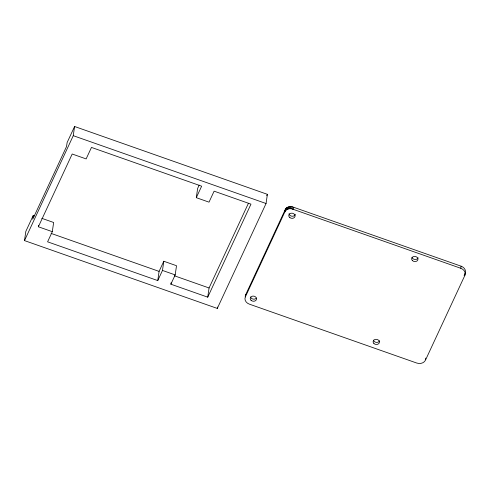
<?xml version="1.0" encoding="UTF-8"?>
<svg xmlns="http://www.w3.org/2000/svg" width="490" height="490" viewBox="0 0 490 490"><rect width="100%" height="100%" fill="white"/><g stroke="black" fill="none" stroke-linecap="round" stroke-linejoin="round"><path stroke-width="0.73" d="M33.296 215.331L32.726 219.269L66.548 146.504L67.118 142.566L74.584 126.494L267.381 194.328L266.058 203.515L217.297 308.431L24.5 240.596L25.823 231.403L33.296 215.331L34.717 215.827M199.191 185.104L197.623 188.485L196.3 197.678L209.01 202.15L214.112 191.167L250.978 204.14L207.736 297.167L170.875 284.194L175.187 274.908L176.516 265.721L163.801 261.25L162.478 270.437L157.762 280.586L47.591 241.821L52.308 231.678L38.373 226.772L38.594 225.271M52.308 231.678L53.637 222.485L41.791 218.32M24.5 240.596L73.261 135.681L74.584 126.494M157.762 280.586L159.085 271.393L163.801 261.25M170.875 284.194L171.077 282.785M207.736 297.167L209.065 287.973L248.43 203.276M217.297 308.431L217.499 307.016M464.116 275.57L465.084 273.493L464.777 275.594L425.455 360.199A6.805 5.519 8.2 0 1 416.739 363.041L249.367 304.149A6.805 5.519 8.2 0 1 245.374 296.836L245.674 294.735L285.548 208.942L286.815 207.638L289.223 206.664L292.23 206.768L461.084 266.18A6.805 5.519 8.2 0 1 465.335 272.808M284.996 210.13L284.696 212.231C285.786 208.709 290.417 207.846 293.412 209.389L293.712 207.288M285.548 208.942L285.247 211.043L245.374 296.836M285.884 210.259L286.185 208.158M286.515 209.738L286.815 207.638M287.244 209.31L287.55 207.209M288.053 208.985L288.359 206.884M288.922 208.764L289.223 206.664M289.829 208.66L290.135 206.56M290.754 208.673L291.054 206.572M292.23 206.768L291.924 208.869L460.784 268.281A6.805 5.519 8.2 0 1 464.777 275.594M425.553 359.495L425.755 358.098M460.784 268.281L461.084 266.18M38.373 226.772L72.195 154.013L86.13 158.913L91.471 147.423L201.641 186.182L196.3 197.678M266.738 195.706L267.381 194.328M73.261 135.681L266.058 203.515M162.478 270.437L175.187 274.908M174.324 275.754L209.065 287.973M51.076 233.393L159.085 271.393M245.257 296.848A6.805 5.519 8.2 0 1 245.674 294.735M295.341 214.277A3.173 2.573 8.2 0 1 292.071 216.231A3.173 2.573 8.2 0 1 289.076 213.714M418.129 257.814A3.173 2.573 8.2 0 1 414.981 259.467A3.173 2.573 8.2 0 1 412.023 257.311M379.566 340.789A3.173 2.573 8.2 0 1 376.357 342.375A3.173 2.573 8.2 0 1 373.472 340.158M256.362 298.098A3.173 2.573 8.2 0 1 253.14 299.09A3.173 2.573 8.2 0 1 250.604 296.977M289.878 217.627A3.173 2.573 8.2 0 0 295.041 216.378A3.173 2.573 8.2 0 0 290.87 213.273A3.173 2.573 8.2 0 0 289.878 217.627M412.482 260.631A3.173 2.573 8.2 0 0 417.829 259.914A3.173 2.573 8.2 0 0 414.117 256.442A3.173 2.573 8.2 0 0 412.482 260.631M373.888 343.49A3.173 2.573 8.2 0 0 379.266 342.89A3.173 2.573 8.2 0 0 375.665 339.343A3.173 2.573 8.2 0 0 373.888 343.49M251.058 300.303A3.173 2.573 8.2 0 0 256.405 299.604A3.173 2.573 8.2 0 0 252.711 296.119A3.173 2.573 8.2 0 0 251.058 300.303"/></g></svg>
